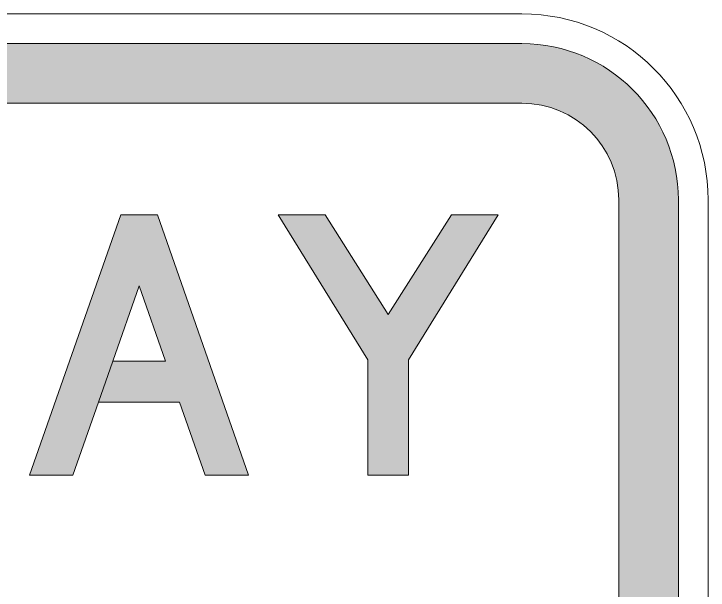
# Model space of a CAD drawing. Extents: x 1164 to 6450, y -2714 to 3958.
# Drawn here: x 6263.1 to 6449.6, y 3803.1 to 3958 of the extents above; entities that cross this region are included whole.
import ezdxf

# ---------------------------------------------------------------- set-up
doc = ezdxf.new("R2010")
doc.units = 0
doc.header["$LTSCALE"] = 10
doc.layers.add('GSBWFILL', color=7, linetype='CONTINUOUS', lineweight=0)

# ---------------------------------------------------------------- blocks, each defined once
blk = doc.blocks.new('*U434')
at = {"layer": 'GSBWFILL'}
blk.add_hatch(color=256, dxfattribs=at).paths.add_polyline_path([(52.69200000000018, 56.2500000000004), (63.57999999999997, 87.5000000000004), (83.74999999999999, 145.384), (103.92, 87.5000000000004), (63.59058958785335, 87.50000000000038), (52.70258958785357, 56.2500000000004), (114.808, 56.2500000000004), (134.4080000000001, 0), (167.5000000000002, 0), (97.81200000000001, 200.0000000000002), (69.68799999999997, 200.0000000000002), (0, 0), (33.09200000000009, 0)])
at = {"layer": 'GSBWFILL', "flags": 128}
blk.add_lwpolyline([(52.69200000000018, 56.2500000000004), (63.57999999999997, 87.5000000000004), (83.74999999999999, 145.384), (103.92, 87.5000000000004), (63.59058958785335, 87.50000000000038), (52.70258958785357, 56.2500000000004), (114.808, 56.2500000000004), (134.4080000000001, 0), (167.5000000000002, 0), (97.81200000000001, 200.0000000000002), (69.68799999999997, 200.0000000000002), (0, 0), (33.09200000000009, 0)], close=True, dxfattribs=at)
blk = doc.blocks.new('*U435')
at = {"layer": 'GSBWFILL'}
blk.add_hatch(color=256, dxfattribs=at).paths.add_polyline_path([(68.7499999999997, 0), (68.7499999999997, 88.75000000000011), (0, 200.0000000000002), (35.9379999999998, 200.0000000000002), (84.37599999999979, 123.4380000000002), (132.8120000000004, 200.0000000000002), (168.7500000000002, 200.0000000000002), (99.9999999999997, 88.75000000000011), (99.9999999999997, 0)])
blk.add_lwpolyline([(68.7499999999997, 0), (68.7499999999997, 88.75000000000011), (0, 200.0000000000002), (35.9379999999998, 200.0000000000002), (84.37599999999979, 123.4380000000002), (132.8120000000004, 200.0000000000002), (168.7500000000002, 200.0000000000002), (99.9999999999997, 88.75000000000011), (99.9999999999997, 0), (68.7499999999997, 0)], close=True, dxfattribs=at)
blk = doc.blocks.new('*U427')
at = {"layer": 'GSBWFILL', "color": 28, "yscale": 0.35}
for name, p, xscale, zscale in [('*U434', (361.3749999999999, 0), 0.3510447761194026, 0.3510447761194026), ('*U435', (428.127, 0), 0.350518518518518, 0.350518518518518)]:
    blk.add_blockref(name, p, dxfattribs=dict(at, xscale=xscale, zscale=zscale))
blk = doc.blocks.new('*U426')
at = {"layer": 'GSBWFILL'}
blk.add_blockref('*U427', (-243.6385, 0), dxfattribs=at)
blk = doc.blocks.new('*U560')
at = {"layer": 'GSBWFILL'}
blk.add_hatch(color=256, dxfattribs=at).paths.add_polyline_path([(-249.8400000000001, -392), (250, -392, 0.414213562373095), (292, -350), (292, 350, 0.414213562373095), (250, 392), (-250, 392, 0.414213562373095), (-292, 350), (-292, -350, 0.414213562373095), (-250, -392), (-250, -376, -0.414213562373095), (-276, -350), (-276, 350, -0.414213562373095), (-250, 376), (250, 376, -0.414213562373095), (276, 350), (276, -350, -0.414213562373095), (250, -376), (-249.8400000000001, -376)])
at = {"layer": 'GSBWFILL', "linetype": 'Continuous'}
for points in [[(-250, -400), (250, -400, 0.414213562373095), (300, -350), (300, 350, 0.414213562373095), (250, 400), (-250, 400, 0.414213562373095), (-300, 350), (-300, -350, 0.414213562373095), (-250, -400)], [(-249.8400000000001, -392), (250, -392, 0.414213562373095), (292, -350), (292, 350, 0.414213562373095), (250, 392), (-250, 392, 0.414213562373095), (-292, 350), (-292, -350, 0.414213562373095), (-250, -392), (-250, -376, -0.414213562373095), (-276, -350), (-276, 350, -0.414213562373095), (-250, 376), (250, 376, -0.414213562373095), (276, 350), (276, -350, -0.414213562373095), (250, -376), (-249.8400000000001, -376), (-249.8400000000001, -392)]]:
    blk.add_lwpolyline(points, format="xyb", close=True, dxfattribs=at)

msp = doc.modelspace()

# ---------------------------------------------------------------- block references
at = {"layer": 'GSBWFILL'}
for name, p in [('*U560', (6149.557913348799, 3558.009632321959)), ('*U426', (6149.557913348799, 3834.009632321959))]:
    msp.add_blockref(name, p, dxfattribs=at)

doc.saveas('drawing.dxf')
